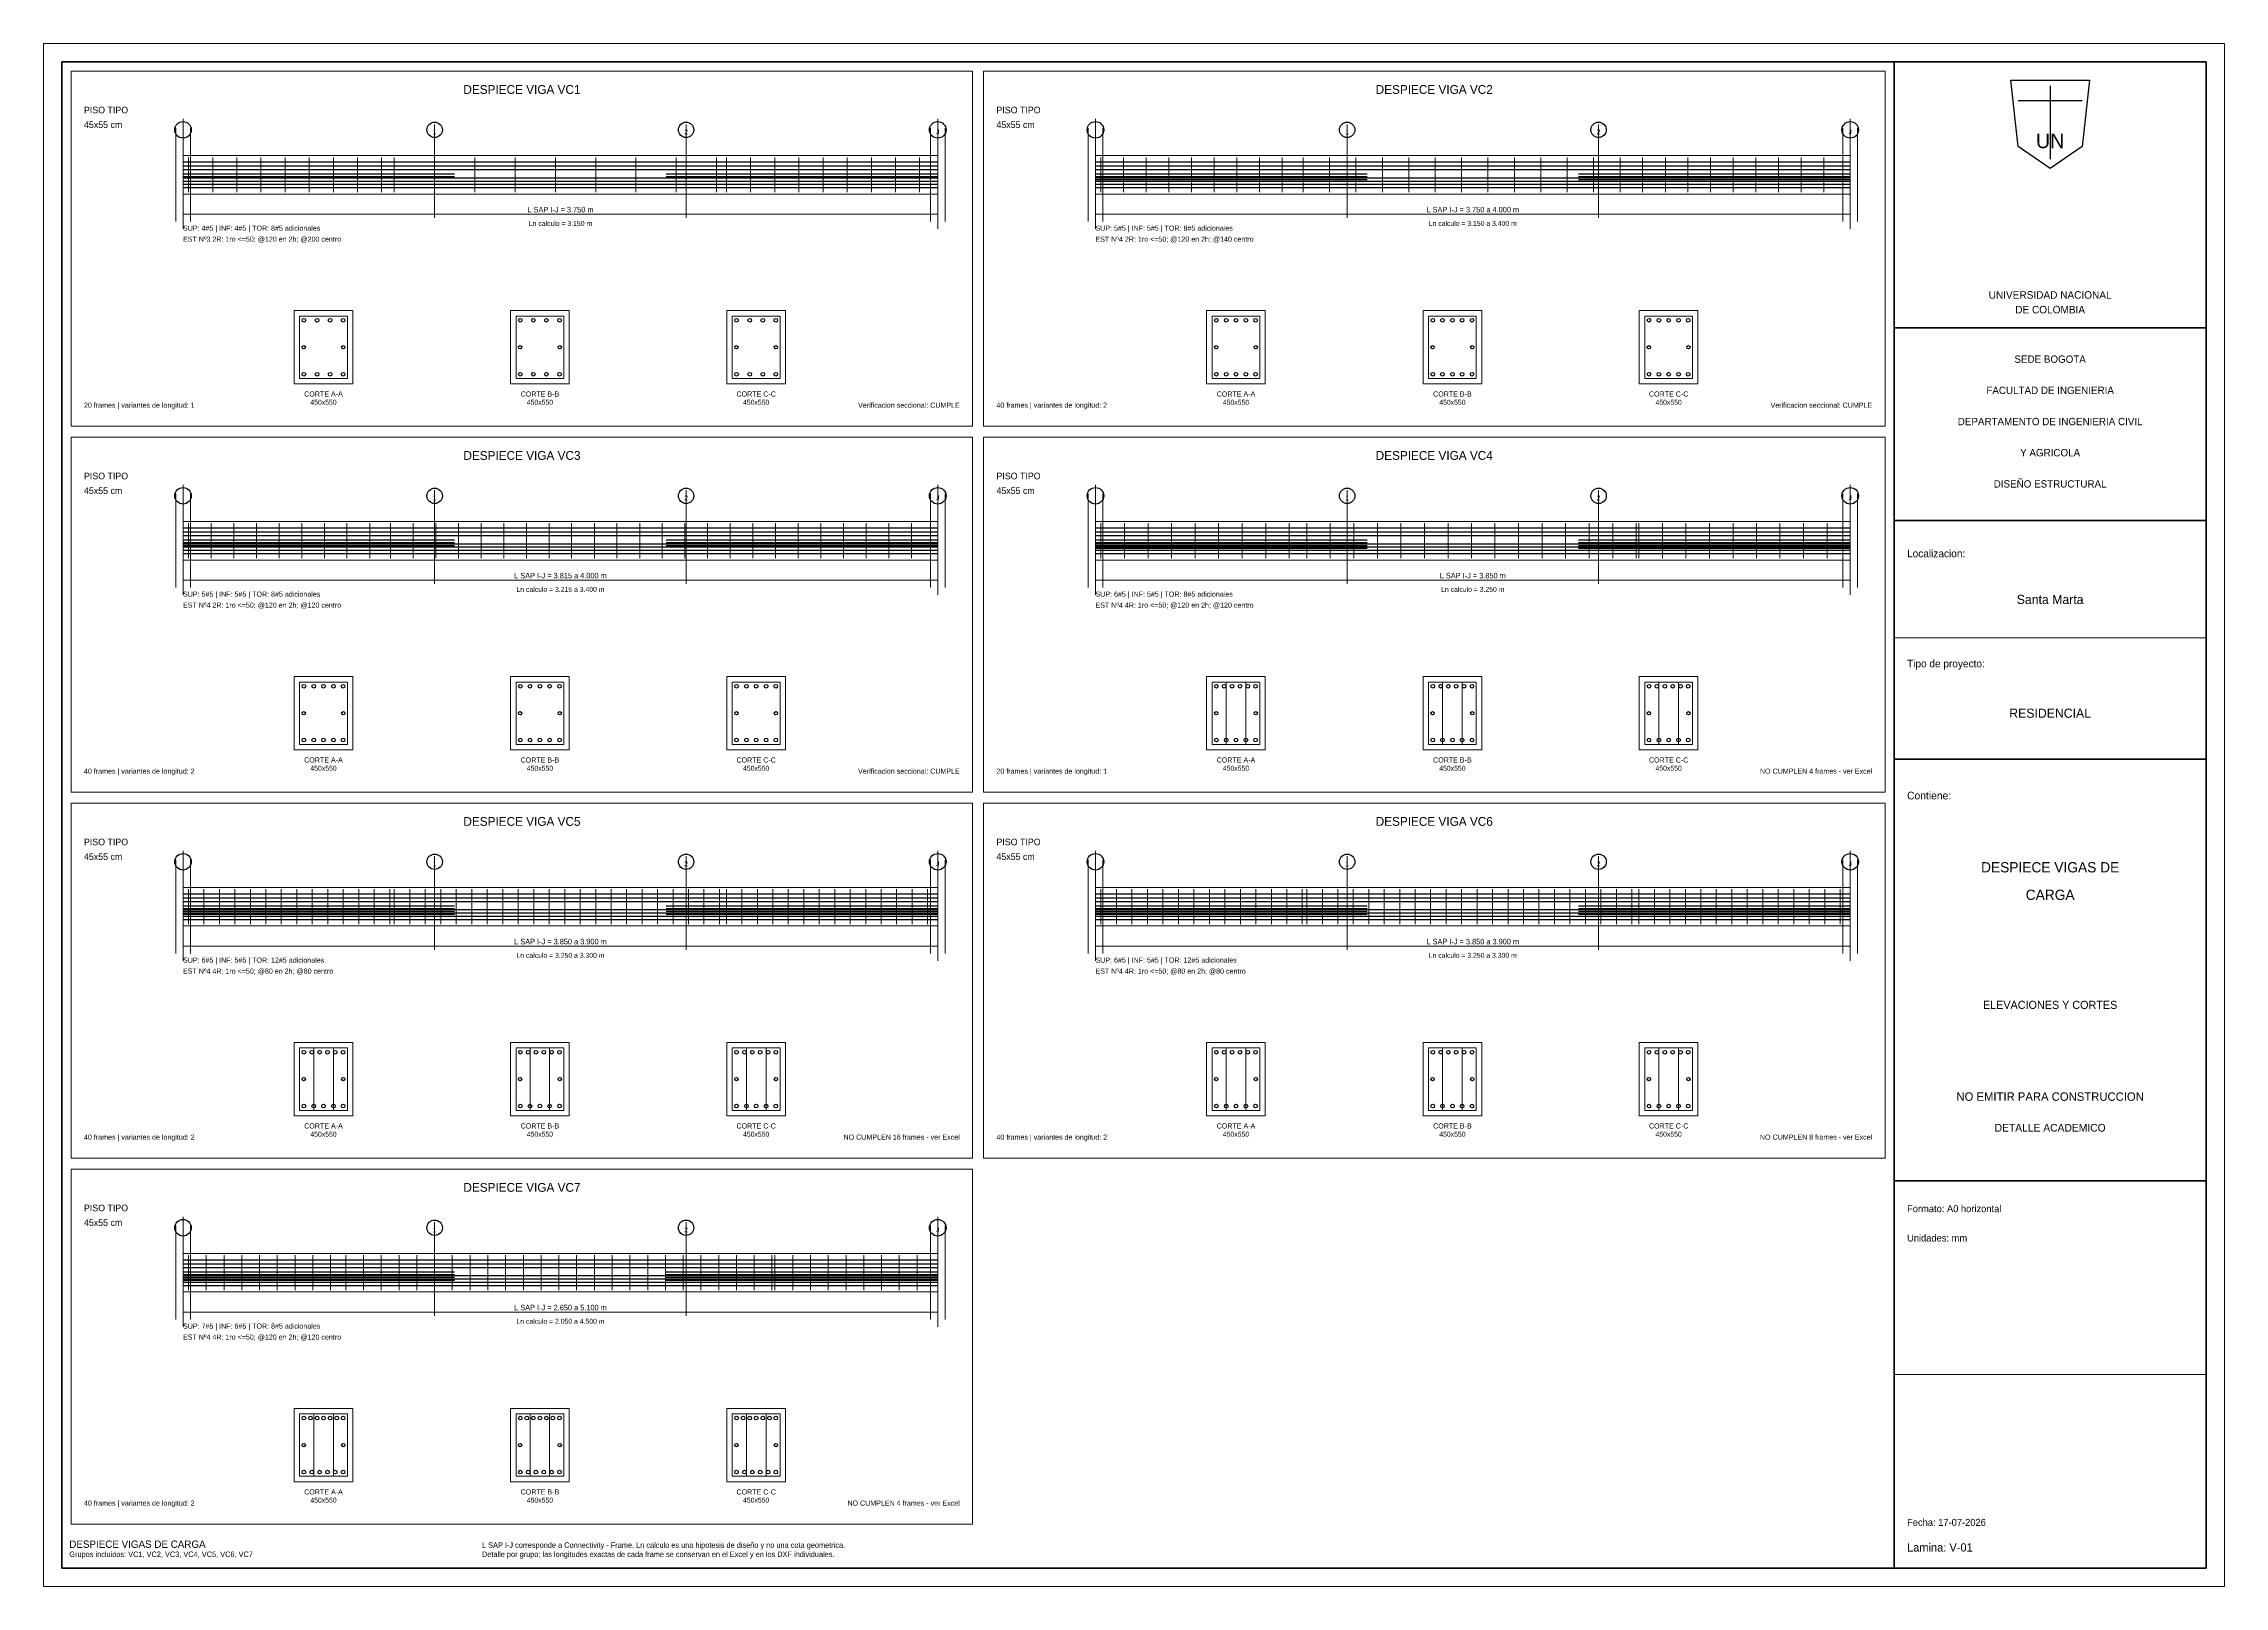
# Paper-space layout 'A0_HORIZONTAL' of a CAD drawing. Header units: millimetres. Extents: x 0 to 1189, y 0 to 841.
# The model-space entities are those that its viewports show. They can reach past a viewport. Long polylines and large blocks are cut down to what shows.
import ezdxf
from ezdxf.enums import TextEntityAlignment as Align

# ---------------------------------------------------------------- set-up
doc = ezdxf.new("R2010")
doc.units = ezdxf.units.MM
for name, color, linetype in [('ACERO_ADIC', 2, 'Continuous'), ('ACERO_INF', 1, 'Continuous'), ('ACERO_SUP', 5, 'Continuous'), ('ACERO_TOR', 30, 'Continuous'), ('ALERTA', 1, 'Continuous'), ('APOYOS', 4, 'Continuous'), ('CONTORNO', 7, 'Continuous'), ('CORTE', 7, 'Continuous'), ('COTAS', 3, 'Continuous'), ('EJES', 8, 'Continuous'), ('ESTRIBOS', 7, 'Continuous'), ('GUIA', 9, 'Continuous'), ('MARCO', 7, 'Continuous'), ('ROTULO', 7, 'Continuous'), ('TEXTO', 7, 'Continuous'), ('TITULO', 6, 'Continuous')]:
    doc.layers.add(name, color=color, linetype=linetype)

msp = doc.modelspace()

# ---------------------------------------------------------------- linework, layer by layer
at = {"layer": 'ACERO_ADIC', "color": 2, "lineweight": 30}
for p, q in [((76, 770), (224.1, 770)), ((76, 768.5), (224.1, 768.5)), ((339.4, 770), (487.5, 770)), ((339.4, 768.5), (487.5, 768.5)), ((573.5, 770), (721.6, 770)), ((573.5, 768.5), (721.6, 768.5)), ((573.5, 767), (721.6, 767)), ((836.9, 770), (985, 770)), ((836.9, 768.5), (985, 768.5)), ((836.9, 767), (985, 767)), ((76, 570.5), (224.1, 570.5)), ((76, 569), (224.1, 569)), ((76, 567.5), (224.1, 567.5)), ((339.4, 570.5), (487.5, 570.5)), ((339.4, 569), (487.5, 569)), ((339.4, 567.5), (487.5, 567.5)), ((573.5, 570.5), (721.6, 570.5)), ((573.5, 569), (721.6, 569)), ((573.5, 567.5), (721.6, 567.5)), ((573.5, 566), (721.6, 566)), ((836.9, 570.5), (985, 570.5)), ((836.9, 569), (985, 569)), ((836.9, 567.5), (985, 567.5)), ((836.9, 566), (985, 566)), ((76, 371), (224.1, 371)), ((76, 369.5), (224.1, 369.5)), ((339.4, 371), (487.5, 371)), ((339.4, 369.5), (487.5, 369.5)), ((573.5, 371), (721.6, 371)), ((573.5, 369.5), (721.6, 369.5)), ((836.9, 371), (985, 371)), ((836.9, 369.5), (985, 369.5)), ((76, 368), (224.1, 368)), ((76, 366.5), (224.1, 366.5)), ((339.4, 368), (487.5, 368)), ((339.4, 366.5), (487.5, 366.5)), ((573.5, 368), (721.6, 368)), ((573.5, 366.5), (721.6, 366.5)), ((836.9, 368), (985, 368)), ((836.9, 366.5), (985, 366.5)), ((76, 171.5), (224.1, 171.5)), ((76, 170), (224.1, 170)), ((76, 168.5), (224.1, 168.5)), ((76, 167), (224.1, 167)), ((339.4, 171.5), (487.5, 171.5)), ((339.4, 170), (487.5, 170)), ((339.4, 168.5), (487.5, 168.5)), ((339.4, 167), (487.5, 167))]:
    msp.add_line(p, q, dxfattribs=at)
at = {"layer": 'ACERO_INF', "color": 1, "lineweight": 30}
for p, q in [((76, 767.9), (487.5, 767.9)), ((76, 766.1), (487.5, 766.1)), ((76, 764.3), (487.5, 764.3)), ((76, 762.5), (487.5, 762.5)), ((573.5, 767.9), (985, 767.9)), ((573.5, 766.1), (985, 766.1)), ((573.5, 764.3), (985, 764.3)), ((573.5, 762.5), (985, 762.5)), ((76, 568.4), (487.5, 568.4)), ((76, 566.6), (487.5, 566.6)), ((76, 564.8), (487.5, 564.8)), ((76, 563), (487.5, 563)), ((573.5, 568.4), (985, 568.4)), ((573.5, 566.6), (985, 566.6)), ((573.5, 564.8), (985, 564.8)), ((573.5, 563), (985, 563)), ((76, 368.9), (487.5, 368.9)), ((573.5, 368.9), (985, 368.9)), ((76, 367.1), (487.5, 367.1)), ((76, 365.3), (487.5, 365.3)), ((76, 363.5), (487.5, 363.5)), ((573.5, 367.1), (985, 367.1)), ((573.5, 365.3), (985, 365.3)), ((573.5, 363.5), (985, 363.5)), ((76, 169.4), (487.5, 169.4)), ((76, 167.6), (487.5, 167.6)), ((76, 165.8), (487.5, 165.8)), ((76, 164), (487.5, 164))]:
    msp.add_line(p, q, dxfattribs=at)
at = {"layer": 'ACERO_INF', "color": 1}
for centre in [(141.9, 660.8), (149.1, 660.8), (156.2, 660.8), (163.3, 660.8), (259.9, 660.8), (267, 660.8), (274.1, 660.8), (281.3, 660.8), (377.8, 660.8), (385, 660.8), (392.1, 660.8), (399.2, 660.8), (639.4, 660.8), (644.8, 660.8), (650.1, 660.8), (655.5, 660.8), (660.8, 660.8), (757.4, 660.8), (762.7, 660.8), (768.1, 660.8), (773.4, 660.8), (778.8, 660.8), (875.3, 660.8), (880.7, 660.8), (886, 660.8), (891.4, 660.8), (896.7, 660.8), (141.9, 461.3), (147.3, 461.3), (152.6, 461.3), (158, 461.3), (163.3, 461.3), (259.9, 461.3), (265.2, 461.3), (270.6, 461.3), (275.9, 461.3), (281.3, 461.3), (377.8, 461.3), (383.2, 461.3), (388.5, 461.3), (393.9, 461.3), (399.2, 461.3), (639.4, 461.3), (644.8, 461.3), (650.1, 461.3), (655.5, 461.3), (660.8, 461.3), (757.4, 461.3), (762.7, 461.3), (768.1, 461.3), (773.4, 461.3), (778.8, 461.3), (875.3, 461.3), (880.7, 461.3), (886, 461.3), (891.4, 461.3), (896.7, 461.3), (141.9, 261.8), (147.3, 261.8), (152.6, 261.8), (158, 261.8), (163.3, 261.8), (259.9, 261.8), (265.2, 261.8), (270.6, 261.8), (275.9, 261.8), (281.3, 261.8), (377.8, 261.8), (383.2, 261.8), (388.5, 261.8), (393.9, 261.8), (399.2, 261.8), (639.4, 261.8), (644.8, 261.8), (650.1, 261.8), (655.5, 261.8), (660.8, 261.8), (757.4, 261.8), (762.7, 261.8), (768.1, 261.8), (773.4, 261.8), (778.8, 261.8), (875.3, 261.8), (880.7, 261.8), (886, 261.8), (891.4, 261.8), (896.7, 261.8), (141.9, 62.3), (146.2, 62.3), (150.5, 62.3), (154.8, 62.3), (159, 62.3), (163.3, 62.3), (259.9, 62.3), (264.2, 62.3), (268.4, 62.3), (272.7, 62.3), (277, 62.3), (281.3, 62.3), (377.8, 62.3), (382.1, 62.3), (386.4, 62.3), (390.7, 62.3), (395, 62.3), (399.2, 62.3)]:
    msp.add_circle(centre, 1, dxfattribs=at)
at = {"layer": 'ACERO_SUP', "color": 5, "lineweight": 30}
for p, q in [((76, 776.5), (487.5, 776.5)), ((76, 774.4), (487.5, 774.4)), ((573.5, 776.5), (985, 776.5)), ((573.5, 774.4), (985, 774.4)), ((76, 772.3), (487.5, 772.3)), ((573.5, 772.3), (985, 772.3)), ((76, 577), (487.5, 577)), ((76, 574.9), (487.5, 574.9)), ((76, 572.8), (487.5, 572.8)), ((573.5, 577), (985, 577)), ((573.5, 574.9), (985, 574.9)), ((573.5, 572.8), (985, 572.8)), ((76, 377.5), (487.5, 377.5)), ((76, 375.4), (487.5, 375.4)), ((76, 373.3), (487.5, 373.3)), ((573.5, 377.5), (985, 377.5)), ((573.5, 375.4), (985, 375.4)), ((573.5, 373.3), (985, 373.3)), ((76, 178), (487.5, 178)), ((76, 175.9), (487.5, 175.9)), ((76, 173.8), (487.5, 173.8))]:
    msp.add_line(p, q, dxfattribs=at)
at = {"layer": 'ACERO_SUP', "color": 5}
for centre in [(141.9, 690.2), (149.1, 690.2), (156.2, 690.2), (163.3, 690.2), (259.9, 690.2), (267, 690.2), (274.1, 690.2), (281.3, 690.2), (377.8, 690.2), (385, 690.2), (392.1, 690.2), (399.2, 690.2), (639.4, 690.2), (644.8, 690.2), (650.1, 690.2), (655.5, 690.2), (660.8, 690.2), (757.4, 690.2), (762.7, 690.2), (768.1, 690.2), (773.4, 690.2), (778.8, 690.2), (875.3, 690.2), (880.7, 690.2), (886, 690.2), (891.4, 690.2), (896.7, 690.2), (141.9, 490.7), (147.3, 490.7), (152.6, 490.7), (158, 490.7), (163.3, 490.7), (259.9, 490.7), (265.2, 490.7), (270.6, 490.7), (275.9, 490.7), (281.3, 490.7), (377.8, 490.7), (383.2, 490.7), (388.5, 490.7), (393.9, 490.7), (399.2, 490.7), (639.4, 490.7), (643.7, 490.7), (648, 490.7), (652.3, 490.7), (656.5, 490.7), (660.8, 490.7), (757.4, 490.7), (761.7, 490.7), (765.9, 490.7), (770.2, 490.7), (774.5, 490.7), (778.8, 490.7), (875.3, 490.7), (879.6, 490.7), (883.9, 490.7), (888.2, 490.7), (892.5, 490.7), (896.7, 490.7), (141.9, 291.2), (146.2, 291.2), (150.5, 291.2), (154.8, 291.2), (159, 291.2), (163.3, 291.2), (259.9, 291.2), (264.2, 291.2), (268.4, 291.2), (272.7, 291.2), (277, 291.2), (281.3, 291.2), (377.8, 291.2), (382.1, 291.2), (386.4, 291.2), (390.7, 291.2), (395, 291.2), (399.2, 291.2), (639.4, 291.2), (643.7, 291.2), (648, 291.2), (652.3, 291.2), (656.5, 291.2), (660.8, 291.2), (757.4, 291.2), (761.7, 291.2), (765.9, 291.2), (770.2, 291.2), (774.5, 291.2), (778.8, 291.2), (875.3, 291.2), (879.6, 291.2), (883.9, 291.2), (888.2, 291.2), (892.5, 291.2), (896.7, 291.2), (141.9, 91.7), (145.5, 91.7), (149.1, 91.7), (152.6, 91.7), (156.2, 91.7), (159.8, 91.7), (163.3, 91.7), (259.9, 91.7), (263.4, 91.7), (267, 91.7), (270.6, 91.7), (274.1, 91.7), (277.7, 91.7), (281.3, 91.7), (377.8, 91.7), (381.4, 91.7), (385, 91.7), (388.5, 91.7), (392.1, 91.7), (395.7, 91.7), (399.2, 91.7)]:
    msp.add_circle(centre, 1, dxfattribs=at)
at = {"layer": 'ACERO_TOR', "color": 30}
for centre in [(141.8, 675.5), (163.4, 675.5), (259.8, 675.5), (281.4, 675.5), (377.7, 675.5), (399.3, 675.5), (639.3, 675.5), (660.9, 675.5), (757.3, 675.5), (778.9, 675.5), (875.2, 675.5), (896.8, 675.5), (141.8, 476), (163.4, 476), (259.8, 476), (281.4, 476), (377.7, 476), (399.3, 476), (639.3, 476), (660.9, 476), (757.3, 476), (778.9, 476), (875.2, 476), (896.8, 476), (141.8, 276.5), (163.4, 276.5), (259.8, 276.5), (281.4, 276.5), (377.7, 276.5), (399.3, 276.5), (639.3, 276.5), (660.9, 276.5), (757.3, 276.5), (778.9, 276.5), (875.2, 276.5), (896.8, 276.5), (141.8, 77), (163.4, 77), (259.8, 77), (281.4, 77), (377.7, 77), (399.3, 77)]:
    msp.add_circle(centre, 0.9, dxfattribs=at)
at = {"layer": 'APOYOS', "color": 4, "lineweight": 18}
for p, q in [((72, 744), (72, 795)), ((80, 744), (80, 795)), ((483.5, 744), (483.5, 795)), ((491.5, 744), (491.5, 795)), ((569.5, 744), (569.5, 795)), ((577.5, 744), (577.5, 795)), ((981, 744), (981, 795)), ((989, 744), (989, 795)), ((72, 544.5), (72, 595.5)), ((80, 544.5), (80, 595.5)), ((483.5, 544.5), (483.5, 595.5)), ((491.5, 544.5), (491.5, 595.5)), ((569.5, 544.5), (569.5, 595.5)), ((577.5, 544.5), (577.5, 595.5)), ((981, 544.5), (981, 595.5)), ((989, 544.5), (989, 595.5)), ((72, 345), (72, 396)), ((80, 345), (80, 396)), ((483.5, 345), (483.5, 396)), ((491.5, 345), (491.5, 396)), ((569.5, 345), (569.5, 396)), ((577.5, 345), (577.5, 396)), ((981, 345), (981, 396)), ((989, 345), (989, 396)), ((72, 145.5), (72, 196.5)), ((80, 145.5), (80, 196.5)), ((483.5, 145.5), (483.5, 196.5)), ((491.5, 145.5), (491.5, 196.5))]:
    msp.add_line(p, q, dxfattribs=at)
at = {"layer": 'CONTORNO', "color": 7, "lineweight": 18}
for points in [[(76, 759), (487.5, 759), (487.5, 780), (76, 780)], [(573.5, 759), (985, 759), (985, 780), (573.5, 780)], [(76, 559.5), (487.5, 559.5), (487.5, 580.5), (76, 580.5)], [(573.5, 559.5), (985, 559.5), (985, 580.5), (573.5, 580.5)], [(76, 360), (487.5, 360), (487.5, 381), (76, 381)], [(573.5, 360), (985, 360), (985, 381), (573.5, 381)], [(76, 160.5), (487.5, 160.5), (487.5, 181.5), (76, 181.5)]]:
    msp.add_lwpolyline(points, close=True, dxfattribs=at)
at = {"layer": 'CORTE', "color": 7, "lineweight": 20}
for points in [[(136.6, 655.5), (168.6, 655.5), (168.6, 695.5), (136.6, 695.5)], [(254.6, 655.5), (286.6, 655.5), (286.6, 695.5), (254.6, 695.5)], [(372.5, 655.5), (404.5, 655.5), (404.5, 695.5), (372.5, 695.5)], [(634.1, 655.5), (666.1, 655.5), (666.1, 695.5), (634.1, 695.5)], [(752.1, 655.5), (784.1, 655.5), (784.1, 695.5), (752.1, 695.5)], [(870, 655.5), (902, 655.5), (902, 695.5), (870, 695.5)], [(136.6, 456), (168.6, 456), (168.6, 496), (136.6, 496)], [(254.6, 456), (286.6, 456), (286.6, 496), (254.6, 496)], [(372.5, 456), (404.5, 456), (404.5, 496), (372.5, 496)], [(634.1, 456), (666.1, 456), (666.1, 496), (634.1, 496)], [(752.1, 456), (784.1, 456), (784.1, 496), (752.1, 496)], [(870, 456), (902, 456), (902, 496), (870, 496)], [(136.6, 256.5), (168.6, 256.5), (168.6, 296.5), (136.6, 296.5)], [(254.6, 256.5), (286.6, 256.5), (286.6, 296.5), (254.6, 296.5)], [(372.5, 256.5), (404.5, 256.5), (404.5, 296.5), (372.5, 296.5)], [(634.1, 256.5), (666.1, 256.5), (666.1, 296.5), (634.1, 296.5)], [(752.1, 256.5), (784.1, 256.5), (784.1, 296.5), (752.1, 296.5)], [(870, 256.5), (902, 256.5), (902, 296.5), (870, 296.5)], [(136.6, 57), (168.6, 57), (168.6, 97), (136.6, 97)], [(254.6, 57), (286.6, 57), (286.6, 97), (254.6, 97)], [(372.5, 57), (404.5, 57), (404.5, 97), (372.5, 97)]]:
    msp.add_lwpolyline(points, close=True, dxfattribs=at)
at = {"layer": 'COTAS', "color": 3, "lineweight": 18}
for p, q in [((76, 746), (76, 750)), ((487.5, 746), (487.5, 750)), ((573.5, 746), (573.5, 750)), ((985, 746), (985, 750)), ((76, 748), (487.5, 748)), ((573.5, 748), (985, 748)), ((76, 546.5), (76, 550.5)), ((76, 548.5), (487.5, 548.5)), ((487.5, 546.5), (487.5, 550.5)), ((573.5, 546.5), (573.5, 550.5)), ((573.5, 548.5), (985, 548.5)), ((985, 546.5), (985, 550.5)), ((76, 347), (76, 351)), ((76, 349), (487.5, 349)), ((487.5, 347), (487.5, 351)), ((573.5, 347), (573.5, 351)), ((573.5, 349), (985, 349)), ((985, 347), (985, 351)), ((76, 147.5), (76, 151.5)), ((76, 149.5), (487.5, 149.5)), ((487.5, 147.5), (487.5, 151.5))]:
    msp.add_line(p, q, dxfattribs=at)
at = {"layer": 'EJES', "color": 8, "lineweight": 9}
for p, q in [((76, 740), (76, 800)), ((213.2, 746), (213.2, 797)), ((350.3, 746), (350.3, 797)), ((487.5, 740), (487.5, 800)), ((573.5, 740), (573.5, 800)), ((710.7, 746), (710.7, 797)), ((847.8, 746), (847.8, 797)), ((985, 740), (985, 800)), ((76, 540.5), (76, 600.5)), ((213.2, 546.5), (213.2, 597.5)), ((350.3, 546.5), (350.3, 597.5)), ((487.5, 540.5), (487.5, 600.5)), ((573.5, 540.5), (573.5, 600.5)), ((710.7, 546.5), (710.7, 597.5)), ((847.8, 546.5), (847.8, 597.5)), ((985, 540.5), (985, 600.5)), ((76, 341), (76, 401)), ((213.2, 347), (213.2, 398)), ((350.3, 347), (350.3, 398)), ((487.5, 341), (487.5, 401)), ((573.5, 341), (573.5, 401)), ((710.7, 347), (710.7, 398)), ((847.8, 347), (847.8, 398)), ((985, 341), (985, 401)), ((76, 141.5), (76, 201.5)), ((213.2, 147.5), (213.2, 198.5)), ((350.3, 147.5), (350.3, 198.5)), ((487.5, 141.5), (487.5, 201.5))]:
    msp.add_line(p, q, dxfattribs=at)
at = {"layer": 'EJES', "color": 8}
for centre, radius in [((76, 794), 4.5), ((213.2, 794), 4.2), ((350.3, 794), 4.2), ((487.5, 794), 4.5), ((573.5, 794), 4.5), ((710.7, 794), 4.2), ((847.8, 794), 4.2), ((985, 794), 4.5), ((76, 594.5), 4.5), ((213.2, 594.5), 4.2), ((350.3, 594.5), 4.2), ((487.5, 594.5), 4.5), ((573.5, 594.5), 4.5), ((710.7, 594.5), 4.2), ((847.8, 594.5), 4.2), ((985, 594.5), 4.5), ((76, 395), 4.5), ((213.2, 395), 4.2), ((350.3, 395), 4.2), ((487.5, 395), 4.5), ((573.5, 395), 4.5), ((710.7, 395), 4.2), ((847.8, 395), 4.2), ((985, 395), 4.5), ((76, 195.5), 4.5), ((213.2, 195.5), 4.2), ((350.3, 195.5), 4.2), ((487.5, 195.5), 4.5)]:
    msp.add_circle(centre, radius, dxfattribs=at)
at = {"layer": 'ESTRIBOS', "color": 7, "lineweight": 9}
for p, q in [((79, 760), (79, 779)), ((92.2, 760), (92.2, 779)), ((105.3, 760), (105.3, 779)), ((118.5, 760), (118.5, 779)), ((131.7, 760), (131.7, 779)), ((144.8, 760), (144.8, 779)), ((158, 760), (158, 779)), ((171.2, 760), (171.2, 779)), ((184.3, 760), (184.3, 779)), ((191.2, 760), (191.2, 779)), ((213.2, 760), (213.2, 779)), ((235.1, 760), (235.1, 779)), ((257.1, 760), (257.1, 779)), ((279, 760), (279, 779)), ((301, 760), (301, 779)), ((322.9, 760), (322.9, 779)), ((344.8, 760), (344.8, 779)), ((366.8, 760), (366.8, 779)), ((372.3, 760), (372.3, 779)), ((385.4, 760), (385.4, 779)), ((398.6, 760), (398.6, 779)), ((411.8, 760), (411.8, 779)), ((425, 760), (425, 779)), ((438.1, 760), (438.1, 779)), ((451.3, 760), (451.3, 779)), ((464.5, 760), (464.5, 779)), ((477.6, 760), (477.6, 779)), ((576.5, 760), (576.5, 779)), ((588.8, 760), (588.8, 779)), ((601.2, 760), (601.2, 779)), ((613.5, 760), (613.5, 779)), ((625.9, 760), (625.9, 779)), ((638.2, 760), (638.2, 779)), ((650.6, 760), (650.6, 779)), ((662.9, 760), (662.9, 779)), ((675.3, 760), (675.3, 779)), ((686.7, 760), (686.7, 779)), ((701.1, 760), (701.1, 779)), ((715.5, 760), (715.5, 779)), ((729.9, 760), (729.9, 779)), ((744.3, 760), (744.3, 779)), ((758.7, 760), (758.7, 779)), ((773.1, 760), (773.1, 779)), ((787.5, 760), (787.5, 779)), ((801.9, 760), (801.9, 779)), ((816.3, 760), (816.3, 779)), ((830.7, 760), (830.7, 779)), ((845.1, 760), (845.1, 779)), ((859.5, 760), (859.5, 779)), ((871.8, 760), (871.8, 779)), ((884.2, 760), (884.2, 779)), ((896.5, 760), (896.5, 779)), ((908.9, 760), (908.9, 779)), ((921.2, 760), (921.2, 779)), ((933.6, 760), (933.6, 779)), ((945.9, 760), (945.9, 779)), ((958.3, 760), (958.3, 779)), ((970.6, 760), (970.6, 779)), ((79, 560.5), (79, 579.5)), ((91.3, 560.5), (91.3, 579.5)), ((103.7, 560.5), (103.7, 579.5)), ((116, 560.5), (116, 579.5)), ((128.4, 560.5), (128.4, 579.5)), ((140.7, 560.5), (140.7, 579.5)), ((153.1, 560.5), (153.1, 579.5)), ((165.4, 560.5), (165.4, 579.5)), ((177.8, 560.5), (177.8, 579.5)), ((189.2, 560.5), (189.2, 579.5)), ((201.5, 560.5), (201.5, 579.5)), ((213.9, 560.5), (213.9, 579.5)), ((226.2, 560.5), (226.2, 579.5)), ((238.5, 560.5), (238.5, 579.5)), ((250.9, 560.5), (250.9, 579.5)), ((263.2, 560.5), (263.2, 579.5)), ((275.6, 560.5), (275.6, 579.5)), ((287.9, 560.5), (287.9, 579.5)), ((300.3, 560.5), (300.3, 579.5)), ((312.6, 560.5), (312.6, 579.5)), ((325, 560.5), (325, 579.5)), ((337.3, 560.5), (337.3, 579.5)), ((349.6, 560.5), (349.6, 579.5)), ((362, 560.5), (362, 579.5)), ((374.3, 560.5), (374.3, 579.5)), ((386.7, 560.5), (386.7, 579.5)), ((399, 560.5), (399, 579.5)), ((411.4, 560.5), (411.4, 579.5)), ((423.7, 560.5), (423.7, 579.5)), ((436.1, 560.5), (436.1, 579.5)), ((448.4, 560.5), (448.4, 579.5)), ((460.8, 560.5), (460.8, 579.5)), ((473.1, 560.5), (473.1, 579.5)), ((576.5, 560.5), (576.5, 579.5)), ((589.3, 560.5), (589.3, 579.5)), ((602.2, 560.5), (602.2, 579.5)), ((615, 560.5), (615, 579.5)), ((627.8, 560.5), (627.8, 579.5)), ((640.6, 560.5), (640.6, 579.5)), ((653.5, 560.5), (653.5, 579.5)), ((666.3, 560.5), (666.3, 579.5)), ((679.1, 560.5), (679.1, 579.5)), ((688.7, 560.5), (688.7, 579.5)), ((701.5, 560.5), (701.5, 579.5)), ((714.4, 560.5), (714.4, 579.5)), ((727.2, 560.5), (727.2, 579.5)), ((740, 560.5), (740, 579.5)), ((752.8, 560.5), (752.8, 579.5)), ((765.7, 560.5), (765.7, 579.5)), ((778.5, 560.5), (778.5, 579.5)), ((791.3, 560.5), (791.3, 579.5)), ((804.2, 560.5), (804.2, 579.5)), ((817, 560.5), (817, 579.5)), ((829.8, 560.5), (829.8, 579.5)), ((842.6, 560.5), (842.6, 579.5)), ((855.5, 560.5), (855.5, 579.5)), ((868.3, 560.5), (868.3, 579.5)), ((869.8, 560.5), (869.8, 579.5)), ((882.6, 560.5), (882.6, 579.5)), ((895.4, 560.5), (895.4, 579.5)), ((908.3, 560.5), (908.3, 579.5)), ((921.1, 560.5), (921.1, 579.5)), ((933.9, 560.5), (933.9, 579.5)), ((946.7, 560.5), (946.7, 579.5)), ((959.6, 560.5), (959.6, 579.5)), ((972.4, 560.5), (972.4, 579.5)), ((79, 361), (79, 380)), ((87.4, 361), (87.4, 380)), ((95.9, 361), (95.9, 380)), ((104.3, 361), (104.3, 380)), ((112.8, 361), (112.8, 380)), ((121.2, 361), (121.2, 380)), ((129.6, 361), (129.6, 380)), ((138.1, 361), (138.1, 380)), ((146.5, 361), (146.5, 380)), ((155, 361), (155, 380)), ((163.4, 361), (163.4, 380)), ((171.9, 361), (171.9, 380)), ((180.3, 361), (180.3, 380)), ((188.7, 361), (188.7, 380)), ((191.2, 361), (191.2, 380)), ((199.7, 361), (199.7, 380)), ((208.1, 361), (208.1, 380)), ((216.5, 361), (216.5, 380)), ((225, 361), (225, 380)), ((233.4, 361), (233.4, 380)), ((241.9, 361), (241.9, 380)), ((250.3, 361), (250.3, 380)), ((258.7, 361), (258.7, 380)), ((267.2, 361), (267.2, 380)), ((275.6, 361), (275.6, 380)), ((284.1, 361), (284.1, 380)), ((292.5, 361), (292.5, 380)), ((301, 361), (301, 380)), ((309.4, 361), (309.4, 380)), ((317.8, 361), (317.8, 380)), ((326.3, 361), (326.3, 380)), ((334.7, 361), (334.7, 380)), ((343.2, 361), (343.2, 380)), ((351.6, 361), (351.6, 380)), ((360, 361), (360, 380)), ((368.5, 361), (368.5, 380)), ((372.3, 361), (372.3, 380)), ((380.7, 361), (380.7, 380)), ((389.2, 361), (389.2, 380)), ((397.6, 361), (397.6, 380)), ((406, 361), (406, 380)), ((414.5, 361), (414.5, 380)), ((422.9, 361), (422.9, 380)), ((431.4, 361), (431.4, 380)), ((439.8, 361), (439.8, 380)), ((448.2, 361), (448.2, 380)), ((456.7, 361), (456.7, 380)), ((465.1, 361), (465.1, 380)), ((473.6, 361), (473.6, 380)), ((482, 361), (482, 380)), ((576.5, 361), (576.5, 380)), ((584.9, 361), (584.9, 380)), ((593.4, 361), (593.4, 380)), ((601.8, 361), (601.8, 380)), ((610.3, 361), (610.3, 380)), ((618.7, 361), (618.7, 380)), ((627.1, 361), (627.1, 380)), ((635.6, 361), (635.6, 380)), ((644, 361), (644, 380)), ((652.5, 361), (652.5, 380)), ((660.9, 361), (660.9, 380)), ((669.4, 361), (669.4, 380)), ((677.8, 361), (677.8, 380)), ((686.2, 361), (686.2, 380)), ((688.7, 361), (688.7, 380)), ((697.2, 361), (697.2, 380)), ((705.6, 361), (705.6, 380)), ((714, 361), (714, 380)), ((722.5, 361), (722.5, 380)), ((730.9, 361), (730.9, 380)), ((739.4, 361), (739.4, 380)), ((747.8, 361), (747.8, 380)), ((756.2, 361), (756.2, 380)), ((764.7, 361), (764.7, 380)), ((773.1, 361), (773.1, 380)), ((781.6, 361), (781.6, 380)), ((790, 361), (790, 380)), ((798.5, 361), (798.5, 380)), ((806.9, 361), (806.9, 380)), ((815.3, 361), (815.3, 380)), ((823.8, 361), (823.8, 380)), ((832.2, 361), (832.2, 380)), ((840.7, 361), (840.7, 380)), ((849.1, 361), (849.1, 380)), ((857.5, 361), (857.5, 380)), ((866, 361), (866, 380)), ((869.8, 361), (869.8, 380)), ((878.2, 361), (878.2, 380)), ((886.7, 361), (886.7, 380)), ((895.1, 361), (895.1, 380)), ((903.5, 361), (903.5, 380)), ((912, 361), (912, 380)), ((920.4, 361), (920.4, 380)), ((928.9, 361), (928.9, 380)), ((937.3, 361), (937.3, 380)), ((945.7, 361), (945.7, 380)), ((954.2, 361), (954.2, 380)), ((962.6, 361), (962.6, 380)), ((971.1, 361), (971.1, 380)), ((979.5, 361), (979.5, 380)), ((79, 161.5), (79, 180.5)), ((88.7, 161.5), (88.7, 180.5)), ((98.4, 161.5), (98.4, 180.5)), ((108, 161.5), (108, 180.5)), ((117.7, 161.5), (117.7, 180.5)), ((127.4, 161.5), (127.4, 180.5)), ((137.1, 161.5), (137.1, 180.5)), ((146.8, 161.5), (146.8, 180.5)), ((156.5, 161.5), (156.5, 180.5)), ((164.8, 161.5), (164.8, 180.5)), ((174.4, 161.5), (174.4, 180.5)), ((184.1, 161.5), (184.1, 180.5)), ((193.8, 161.5), (193.8, 180.5)), ((203.5, 161.5), (203.5, 180.5)), ((213.2, 161.5), (213.2, 180.5)), ((222.8, 161.5), (222.8, 180.5)), ((232.5, 161.5), (232.5, 180.5)), ((242.2, 161.5), (242.2, 180.5)), ((251.9, 161.5), (251.9, 180.5)), ((261.6, 161.5), (261.6, 180.5)), ((271.3, 161.5), (271.3, 180.5)), ((280.9, 161.5), (280.9, 180.5)), ((290.6, 161.5), (290.6, 180.5)), ((300.3, 161.5), (300.3, 180.5)), ((310, 161.5), (310, 180.5)), ((319.7, 161.5), (319.7, 180.5)), ((329.4, 161.5), (329.4, 180.5)), ((339, 161.5), (339, 180.5)), ((348.7, 161.5), (348.7, 180.5)), ((358.4, 161.5), (358.4, 180.5)), ((368.1, 161.5), (368.1, 180.5)), ((377.8, 161.5), (377.8, 180.5)), ((387.4, 161.5), (387.4, 180.5)), ((397.1, 161.5), (397.1, 180.5)), ((398.7, 161.5), (398.7, 180.5)), ((408.4, 161.5), (408.4, 180.5)), ((418.1, 161.5), (418.1, 180.5)), ((427.8, 161.5), (427.8, 180.5)), ((437.5, 161.5), (437.5, 180.5)), ((447.2, 161.5), (447.2, 180.5)), ((456.8, 161.5), (456.8, 180.5)), ((466.5, 161.5), (466.5, 180.5)), ((476.2, 161.5), (476.2, 180.5))]:
    msp.add_line(p, q, dxfattribs=at)
at = {"layer": 'ESTRIBOS', "color": 7, "lineweight": 18}
for p, q in [((644.8, 459), (644.8, 493)), ((655.5, 459), (655.5, 493)), ((762.7, 459), (762.7, 493)), ((773.4, 459), (773.4, 493)), ((880.7, 459), (880.7, 493)), ((891.4, 459), (891.4, 493)), ((147.3, 259.5), (147.3, 293.5)), ((158, 259.5), (158, 293.5)), ((265.2, 259.5), (265.2, 293.5)), ((275.9, 259.5), (275.9, 293.5)), ((383.2, 259.5), (383.2, 293.5)), ((393.9, 259.5), (393.9, 293.5)), ((644.8, 259.5), (644.8, 293.5)), ((655.5, 259.5), (655.5, 293.5)), ((762.7, 259.5), (762.7, 293.5)), ((773.4, 259.5), (773.4, 293.5)), ((880.7, 259.5), (880.7, 293.5)), ((891.4, 259.5), (891.4, 293.5)), ((147.3, 60), (147.3, 94)), ((158, 60), (158, 94)), ((265.2, 60), (265.2, 94)), ((275.9, 60), (275.9, 94)), ((383.2, 60), (383.2, 94)), ((393.9, 60), (393.9, 94))]:
    msp.add_line(p, q, dxfattribs=at)
for points in [[(139.6, 658.5), (165.6, 658.5), (165.6, 692.5), (139.6, 692.5)], [(257.6, 658.5), (283.6, 658.5), (283.6, 692.5), (257.6, 692.5)], [(375.5, 658.5), (401.5, 658.5), (401.5, 692.5), (375.5, 692.5)], [(637.1, 658.5), (663.1, 658.5), (663.1, 692.5), (637.1, 692.5)], [(755.1, 658.5), (781.1, 658.5), (781.1, 692.5), (755.1, 692.5)], [(873, 658.5), (899, 658.5), (899, 692.5), (873, 692.5)], [(139.6, 459), (165.6, 459), (165.6, 493), (139.6, 493)], [(257.6, 459), (283.6, 459), (283.6, 493), (257.6, 493)], [(375.5, 459), (401.5, 459), (401.5, 493), (375.5, 493)], [(637.1, 459), (663.1, 459), (663.1, 493), (637.1, 493)], [(755.1, 459), (781.1, 459), (781.1, 493), (755.1, 493)], [(873, 459), (899, 459), (899, 493), (873, 493)], [(139.6, 259.5), (165.6, 259.5), (165.6, 293.5), (139.6, 293.5)], [(257.6, 259.5), (283.6, 259.5), (283.6, 293.5), (257.6, 293.5)], [(375.5, 259.5), (401.5, 259.5), (401.5, 293.5), (375.5, 293.5)], [(637.1, 259.5), (663.1, 259.5), (663.1, 293.5), (637.1, 293.5)], [(755.1, 259.5), (781.1, 259.5), (781.1, 293.5), (755.1, 293.5)], [(873, 259.5), (899, 259.5), (899, 293.5), (873, 293.5)], [(139.6, 60), (165.6, 60), (165.6, 94), (139.6, 94)], [(257.6, 60), (283.6, 60), (283.6, 94), (257.6, 94)], [(375.5, 60), (401.5, 60), (401.5, 94), (375.5, 94)]]:
    msp.add_lwpolyline(points, close=True, dxfattribs=at)
at = {"layer": 'GUIA', "color": 9, "lineweight": 9}
for points in [[(15, 632.5), (506.5, 632.5), (506.5, 826), (15, 826)], [(512.5, 632.5), (1004, 632.5), (1004, 826), (512.5, 826)], [(15, 433), (506.5, 433), (506.5, 626.5), (15, 626.5)], [(512.5, 433), (1004, 433), (1004, 626.5), (512.5, 626.5)], [(15, 233.5), (506.5, 233.5), (506.5, 427), (15, 427)], [(512.5, 233.5), (1004, 233.5), (1004, 427), (512.5, 427)], [(15, 34), (506.5, 34), (506.5, 227.5), (15, 227.5)]]:
    msp.add_lwpolyline(points, close=True, dxfattribs=at)
at = {"layer": 'MARCO', "color": 7, "lineweight": 35}
msp.add_line((1009, 10), (1009, 831), dxfattribs=at)
for points in [[(10, 10), (1179, 10), (1179, 831), (10, 831)], [(1009, 10), (1179, 10), (1179, 831), (1009, 831)]]:
    msp.add_lwpolyline(points, close=True, dxfattribs=at)
at = {"layer": 'ROTULO', "color": 7, "lineweight": 25}
for p, q in [((1076.5, 810), (1111.5, 810)), ((1094, 818), (1094, 778))]:
    msp.add_line(p, q, dxfattribs=at)
at = {"layer": 'ROTULO', "color": 7, "lineweight": 18}
for p, q in [((1009, 517), (1179, 517)), ((1009, 115.5), (1179, 115.5))]:
    msp.add_line(p, q, dxfattribs=at)
at = {"layer": 'ROTULO', "color": 7, "lineweight": 25}
for points in [[(1009, 686), (1179, 686), (1179, 831), (1009, 831)], [(1009, 581), (1179, 581), (1179, 686), (1009, 686)], [(1009, 451), (1179, 451), (1179, 581), (1009, 581)], [(1009, 221), (1179, 221), (1179, 451), (1009, 451)], [(1009, 10), (1179, 10), (1179, 221), (1009, 221)]]:
    msp.add_lwpolyline(points, close=True, dxfattribs=at)
at = {"layer": 'ROTULO', "color": 7, "lineweight": 30}
msp.add_lwpolyline([(1072.5, 821), (1115.5, 821), (1111.5, 785), (1094, 773), (1076.5, 785)], close=True, dxfattribs=at)

# ---------------------------------------------------------------- texts
at = {"layer": 'ALERTA', "color": 1}
for s, p in [('NO CUMPLEN 4 frames - ver Excel', (997, 443)), ('NO CUMPLEN 16 frames - ver Excel', (499.5, 243.5)), ('NO CUMPLEN 8 frames - ver Excel', (997, 243.5)), ('NO CUMPLEN 4 frames - ver Excel', (499.5, 44))]:
    msp.add_text(s, height=2.8, dxfattribs=at).set_placement(p, align=Align.RIGHT)
for s, height, p in [('NO EMITIR PARA CONSTRUCCION', 4.6, (1094, 267)), ('DETALLE ACADEMICO', 4.2, (1094, 250))]:
    msp.add_text(s, height=height, dxfattribs=at).set_placement(p, align=Align.MIDDLE_CENTER)
at = {"layer": 'COTAS', "color": 3}
for s, p in [('L SAP I-J = 3.750 m', (281.8, 750.5)), ('L SAP I-J = 3.750 a 4.000 m', (779.2, 750.5)), ('L SAP I-J = 3.815 a 4.000 m', (281.8, 551)), ('L SAP I-J = 3.850 m', (779.2, 551)), ('L SAP I-J = 3.850 a 3.900 m', (281.8, 351.5)), ('L SAP I-J = 3.850 a 3.900 m', (779.2, 351.5)), ('L SAP I-J = 2.650 a 5.100 m', (281.8, 152))]:
    msp.add_text(s, height=3, dxfattribs=at).set_placement(p, align=Align.MIDDLE_CENTER)
at = {"layer": 'EJES', "color": 8}
for s, p in [('I', (76, 792.9)), ('1', (213.2, 792.9)), ('2', (350.3, 792.9)), ('J', (487.5, 792.9)), ('I', (573.5, 792.9)), ('1', (710.7, 792.9)), ('2', (847.8, 792.9)), ('J', (985, 792.9)), ('I', (76, 593.4)), ('1', (213.2, 593.4)), ('2', (350.3, 593.4)), ('J', (487.5, 593.4)), ('I', (573.5, 593.4)), ('1', (710.7, 593.4)), ('2', (847.8, 593.4)), ('J', (985, 593.4)), ('I', (76, 393.9)), ('1', (213.2, 393.9)), ('2', (350.3, 393.9)), ('J', (487.5, 393.9)), ('I', (573.5, 393.9)), ('1', (710.7, 393.9)), ('2', (847.8, 393.9)), ('J', (985, 393.9)), ('I', (76, 194.3)), ('1', (213.2, 194.3)), ('2', (350.3, 194.3)), ('J', (487.5, 194.3))]:
    msp.add_text(s, height=2.6, dxfattribs=at).set_placement(p, align=Align.MIDDLE_CENTER)
at = {"layer": 'ROTULO', "color": 7}
for s, height, p in [('UN', 8, (1094, 788)), ('UNIVERSIDAD NACIONAL', 4.1, (1094, 704)), ('DE COLOMBIA', 4.1, (1094, 696)), ('SEDE BOGOTA', 4, (1094, 669)), ('FACULTAD DE INGENIERIA', 4, (1094, 652)), ('DEPARTAMENTO DE INGENIERIA CIVIL', 4, (1094, 635)), ('Y AGRICOLA', 4, (1094, 618)), ('DISEÑO ESTRUCTURAL', 4, (1094, 601)), ('Santa Marta', 5, (1094, 538)), ('RESIDENCIAL', 5, (1094, 476)), ('DESPIECE VIGAS DE', 5.6, (1094, 392)), ('CARGA', 5.6, (1094, 377)), ('ELEVACIONES Y CORTES', 4.4, (1094, 317))]:
    msp.add_text(s, height=height, dxfattribs=at).set_placement(p, align=Align.MIDDLE_CENTER)
for s, height, p in [('Localizacion:', 4.1, (1016, 561)), ('Tipo de proyecto:', 4.1, (1016, 501)), ('Contiene:', 4.2, (1016, 429)), ('Formato: A0 horizontal', 3.8, (1016, 204)), ('Unidades: mm', 3.8, (1016, 188)), ('Fecha: 17-07-2026', 3.8, (1016, 33)), ('Lamina: V-01', 4.5, (1016, 19))]:
    msp.add_text(s, height=height, dxfattribs=at).set_placement(p)
at = {"layer": 'TEXTO', "color": 7}
for s, height, p in [('SUP: 4#5 | INF: 4#5 | TOR: 8#5 adicionales', 2.8, (76, 739)), ('SUP: 5#5 | INF: 5#5 | TOR: 8#5 adicionales', 2.8, (573.5, 739)), ('EST Nº3 2R: 1ro <=50; @120 en 2h; @200 centro', 2.8, (76, 733)), ('EST Nº4 2R: 1ro <=50; @120 en 2h; @140 centro', 2.8, (573.5, 733)), ('20 frames | variantes de longitud: 1', 2.8, (22, 642.5)), ('40 frames | variantes de longitud: 2', 2.8, (519.5, 642.5)), ('SUP: 5#5 | INF: 5#5 | TOR: 8#5 adicionales', 2.8, (76, 539.5)), ('EST Nº4 2R: 1ro <=50; @120 en 2h; @120 centro', 2.8, (76, 533.5)), ('SUP: 6#5 | INF: 5#5 | TOR: 8#5 adicionales', 2.8, (573.5, 539.5)), ('EST Nº4 4R: 1ro <=50; @120 en 2h; @120 centro', 2.8, (573.5, 533.5)), ('40 frames | variantes de longitud: 2', 2.8, (22, 443)), ('20 frames | variantes de longitud: 1', 2.8, (519.5, 443)), ('SUP: 6#5 | INF: 5#5 | TOR: 12#5 adicionales', 2.8, (76, 340)), ('EST Nº4 4R: 1ro <=50; @80 en 2h; @80 centro', 2.8, (76, 334)), ('SUP: 6#5 | INF: 5#5 | TOR: 12#5 adicionales', 2.8, (573.5, 340)), ('EST Nº4 4R: 1ro <=50; @80 en 2h; @80 centro', 2.8, (573.5, 334)), ('40 frames | variantes de longitud: 2', 2.8, (22, 243.5)), ('40 frames | variantes de longitud: 2', 2.8, (519.5, 243.5)), ('SUP: 7#5 | INF: 6#5 | TOR: 8#5 adicionales', 2.8, (76, 140.5)), ('EST Nº4 4R: 1ro <=50; @120 en 2h; @120 centro', 2.8, (76, 134.5)), ('40 frames | variantes de longitud: 2', 2.8, (22, 44)), ('L SAP I-J corresponde a Connectivity - Frame. Ln calculo es una hipotesis de diseño y no una cota geometrica.', 3, (239, 21)), ('Grupos incluidos: VC1, VC2, VC3, VC4, VC5, VC6, VC7', 3, (14, 16)), ('Detalle por grupo; las longitudes exactas de cada frame se conservan en el Excel y en los DXF individuales.', 3, (239, 16))]:
    msp.add_text(s, height=height, dxfattribs=at).set_placement(p)
for s, height, p in [('Ln calculo = 3.150 m', 2.7, (281.8, 743)), ('Ln calculo = 3.150 a 3.400 m', 2.7, (779.2, 743)), ('CORTE A-A', 2.8, (152.6, 650)), ('450x550', 2.7, (152.6, 645.5)), ('CORTE B-B', 2.8, (270.6, 650)), ('450x550', 2.7, (270.6, 645.5)), ('CORTE C-C', 2.8, (388.5, 650)), ('450x550', 2.7, (388.5, 645.5)), ('CORTE A-A', 2.8, (650.1, 650)), ('450x550', 2.7, (650.1, 645.5)), ('CORTE B-B', 2.8, (768.1, 650)), ('450x550', 2.7, (768.1, 645.5)), ('CORTE C-C', 2.8, (886, 650)), ('450x550', 2.7, (886, 645.5)), ('Ln calculo = 3.215 a 3.400 m', 2.7, (281.8, 543.5)), ('Ln calculo = 3.250 m', 2.7, (779.2, 543.5)), ('CORTE A-A', 2.8, (152.6, 450.5)), ('CORTE B-B', 2.8, (270.6, 450.5)), ('CORTE C-C', 2.8, (388.5, 450.5)), ('CORTE A-A', 2.8, (650.1, 450.5)), ('CORTE B-B', 2.8, (768.1, 450.5)), ('CORTE C-C', 2.8, (886, 450.5)), ('450x550', 2.7, (152.6, 446)), ('450x550', 2.7, (270.6, 446)), ('450x550', 2.7, (388.5, 446)), ('450x550', 2.7, (650.1, 446)), ('450x550', 2.7, (768.1, 446)), ('450x550', 2.7, (886, 446)), ('Ln calculo = 3.250 a 3.300 m', 2.7, (281.8, 344)), ('Ln calculo = 3.250 a 3.300 m', 2.7, (779.2, 344)), ('CORTE A-A', 2.8, (152.6, 251)), ('CORTE B-B', 2.8, (270.6, 251)), ('CORTE C-C', 2.8, (388.5, 251)), ('CORTE A-A', 2.8, (650.1, 251)), ('CORTE B-B', 2.8, (768.1, 251)), ('CORTE C-C', 2.8, (886, 251)), ('450x550', 2.7, (152.6, 246.5)), ('450x550', 2.7, (270.6, 246.5)), ('450x550', 2.7, (388.5, 246.5)), ('450x550', 2.7, (650.1, 246.5)), ('450x550', 2.7, (768.1, 246.5)), ('450x550', 2.7, (886, 246.5)), ('Ln calculo = 2.050 a 4.500 m', 2.7, (281.8, 144.5)), ('CORTE A-A', 2.8, (152.6, 51.5)), ('450x550', 2.7, (152.6, 47)), ('CORTE B-B', 2.8, (270.6, 51.5)), ('450x550', 2.7, (270.6, 47)), ('CORTE C-C', 2.8, (388.5, 51.5)), ('450x550', 2.7, (388.5, 47))]:
    msp.add_text(s, height=height, dxfattribs=at).set_placement(p, align=Align.MIDDLE_CENTER)
at = {"layer": 'TEXTO', "color": 3}
for p in [(499.5, 642.5), (997, 642.5), (499.5, 443)]:
    msp.add_text('Verificacion seccional: CUMPLE', height=2.8, dxfattribs=at).set_placement(p, align=Align.RIGHT)
at = {"layer": 'TITULO', "color": 6}
for s, p in [('DESPIECE VIGA VC1', (260.8, 816)), ('DESPIECE VIGA VC2', (758.2, 816)), ('DESPIECE VIGA VC3', (260.8, 616.5)), ('DESPIECE VIGA VC4', (758.2, 616.5)), ('DESPIECE VIGA VC5', (260.8, 417)), ('DESPIECE VIGA VC6', (758.2, 417)), ('DESPIECE VIGA VC7', (260.8, 217.5))]:
    msp.add_text(s, height=4.8, dxfattribs=at).set_placement(p, align=Align.MIDDLE_CENTER)
for s, height, p in [('45x55 cm', 3.6, (22, 795)), ('PISO TIPO', 3.6, (22, 803)), ('45x55 cm', 3.6, (519.5, 795)), ('PISO TIPO', 3.6, (519.5, 803)), ('PISO TIPO', 3.6, (22, 603.5)), ('PISO TIPO', 3.6, (519.5, 603.5)), ('45x55 cm', 3.6, (22, 595.5)), ('45x55 cm', 3.6, (519.5, 595.5)), ('PISO TIPO', 3.6, (22, 404)), ('PISO TIPO', 3.6, (519.5, 404)), ('45x55 cm', 3.6, (22, 396)), ('45x55 cm', 3.6, (519.5, 396)), ('PISO TIPO', 3.6, (22, 204.5)), ('45x55 cm', 3.6, (22, 196.5)), ('DESPIECE VIGAS DE CARGA', 4, (14, 21))]:
    msp.add_text(s, height=height, dxfattribs=at).set_placement(p)

psp = doc.layouts.new('A0_HORIZONTAL')

# ---------------------------------------------------------------- viewports
at = {"layer": 'VIEWPORTS'}
psp.add_viewport(center=(594.5, 420.5), size=(1189, 841), view_center_point=(594.5, 420.5), view_height=841, dxfattribs=at)

doc.saveas('drawing.dxf')
